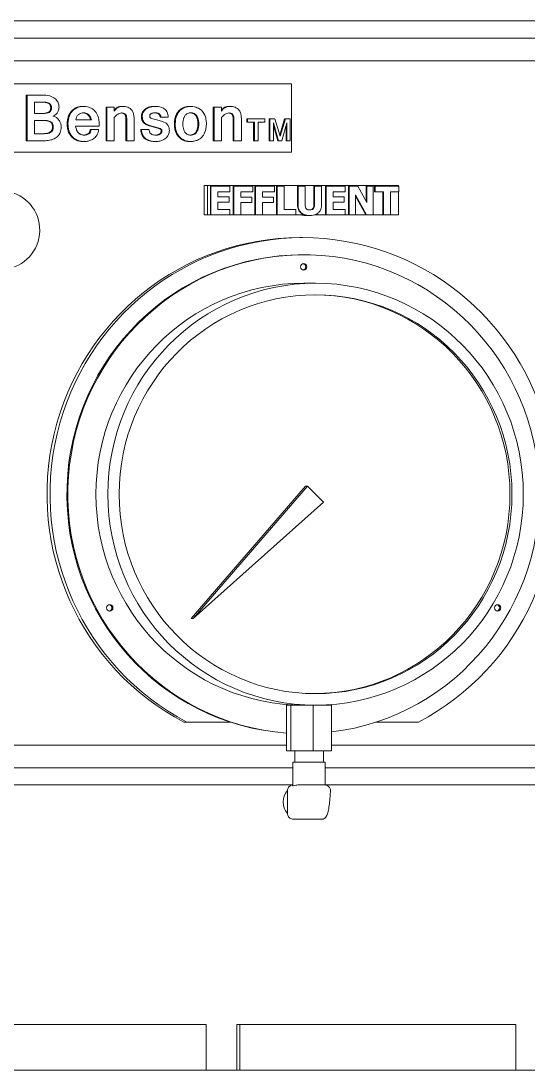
# Model space of a CAD drawing. Header units: inches. Extents: x 14 to 368, y 5 to 236.
# Drawn here: x 77.88 to 83.44, y 94.82 to 106.32 of the extents above; entities that cross this region are included whole.
import ezdxf

# ---------------------------------------------------------------- set-up
doc = ezdxf.new("R2010")
doc.units = ezdxf.units.IN
doc.header["$LTSCALE"] = 11
doc.header["$MEASUREMENT"] = 0
doc.layers.add('Visible (ANSI)', color=7, linetype='Continuous', lineweight=50)

msp = doc.modelspace()

# ---------------------------------------------------------------- linework, layer by layer
at = {"layer": 'Visible (ANSI)', "linetype": 'Continuous', "lineweight": 18}
for p, q in [((83.944801, 106.32051), (71.339262, 106.32051)), ((71.059554, 106.13301), (84.354459, 106.13301)), ((71.890486, 105.882975), (83.523528, 105.882975)), ((74.567932, 105.632975), (80.846082, 105.632975)), ((80.846082, 105.632975), (80.846082, 104.882975)), ((77.9383, 105.007975), (77.9383, 105.507975)), ((77.9383, 105.507975), (77.946983, 105.507975)), ((77.946983, 105.507975), (77.946983, 105.007975)), ((78.124906, 105.507975), (77.946983, 105.507975)), ((78.030213, 105.431052), (78.118925, 105.431052)), ((78.030213, 105.307064), (78.030213, 105.431052)), ((78.558576, 105.383481), (78.567259, 105.383481)), ((78.814035, 105.007975), (78.814035, 105.375384)), ((78.814035, 105.375384), (78.822717, 105.375384)), ((78.903954, 105.375384), (78.822717, 105.375384)), ((78.822717, 105.375384), (78.822717, 105.007975)), ((78.903954, 105.331356), (78.903954, 105.375384)), ((78.986974, 105.383481), (78.995657, 105.383481)), ((79.339618, 105.383481), (79.3483, 105.383481)), ((79.734126, 105.383481), (79.742808, 105.383481)), ((79.989584, 105.375384), (79.998267, 105.375384)), ((79.989584, 105.007975), (79.989584, 105.375384)), ((80.079504, 105.375384), (79.998267, 105.375384)), ((79.998267, 105.375384), (79.998267, 105.007975)), ((80.079504, 105.331356), (80.079504, 105.375384)), ((80.162524, 105.383481), (80.171206, 105.383481)), ((78.124408, 105.307064), (78.030213, 105.307064)), ((78.030213, 105.230647), (78.124906, 105.230647)), ((78.030213, 105.084898), (78.030213, 105.230647)), ((78.229624, 105.27672), (78.230898, 105.27672)), ((78.653479, 105.235708), (78.481038, 105.235708)), ((78.903954, 105.007975), (78.903954, 105.263542)), ((79.031331, 105.007975), (79.031331, 105.242287)), ((79.040013, 105.242287), (79.040013, 105.007975)), ((79.121748, 105.007975), (79.121748, 105.244817)), ((79.406402, 105.266072), (79.415084, 105.266072)), ((79.415084, 105.266072), (79.495324, 105.266072)), ((80.079504, 105.007975), (80.079504, 105.263542)), ((80.20688, 105.007975), (80.20688, 105.242287)), ((80.215563, 105.242287), (80.215563, 105.007975)), ((80.297298, 105.007975), (80.297298, 105.244817)), ((80.356143, 105.247975), (80.364825, 105.247975)), ((80.356143, 105.211052), (80.356143, 105.247975)), ((80.55453, 105.247975), (80.364825, 105.247975)), ((80.364825, 105.247975), (80.364825, 105.211052)), ((80.55453, 105.211052), (80.55453, 105.247975)), ((80.601594, 105.247975), (80.610276, 105.247975)), ((80.601594, 105.007975), (80.601594, 105.247975)), ((80.663863, 105.247975), (80.610276, 105.247975)), ((80.610276, 105.247975), (80.610276, 105.007975)), ((80.721516, 105.056072), (80.663863, 105.247975)), ((80.71721, 105.070403), (80.771443, 105.247975)), ((80.780126, 105.247975), (80.721516, 105.056072)), ((80.771443, 105.247975), (80.780126, 105.247975)), ((80.833473, 105.247975), (80.780126, 105.247975)), ((80.833473, 105.007975), (80.833473, 105.247975)), ((78.480042, 105.166376), (78.738205, 105.166376)), ((78.639813, 105.132469), (78.648495, 105.132469)), ((78.731726, 105.132469), (78.648495, 105.132469)), ((78.738205, 105.166376), (78.738205, 105.191174)), ((79.193591, 105.132469), (79.202274, 105.132469)), ((79.28351, 105.132469), (79.202274, 105.132469)), ((80.356143, 105.211052), (80.364825, 105.211052)), ((80.364825, 105.211052), (80.439463, 105.211052)), ((80.430781, 105.007975), (80.430781, 105.211052)), ((80.439463, 105.211052), (80.439463, 105.007975)), ((80.479414, 105.211052), (80.55453, 105.211052)), ((80.479414, 105.007975), (80.479414, 105.211052)), ((80.648552, 105.203765), (80.704531, 105.007975)), ((80.648552, 105.007975), (80.648552, 105.203765)), ((80.695848, 105.007975), (80.648552, 105.173397)), ((80.73874, 105.007975), (80.794958, 105.203765)), ((80.786275, 105.007975), (80.786275, 105.173526)), ((80.794958, 105.203765), (80.794958, 105.007975)), ((77.9383, 105.007975), (77.946983, 105.007975)), ((77.946983, 105.007975), (78.133877, 105.007975)), ((78.133877, 105.084898), (78.030213, 105.084898)), ((78.564557, 104.999878), (78.573239, 104.999878)), ((78.814035, 105.007975), (78.822717, 105.007975)), ((78.822717, 105.007975), (78.903954, 105.007975)), ((79.031331, 105.007975), (79.040013, 105.007975)), ((79.040013, 105.007975), (79.121748, 105.007975)), ((79.350582, 104.999878), (79.359265, 104.999878)), ((79.734126, 104.999878), (79.742808, 104.999878)), ((79.989584, 105.007975), (79.998267, 105.007975)), ((79.998267, 105.007975), (80.079504, 105.007975)), ((80.20688, 105.007975), (80.215563, 105.007975)), ((80.215563, 105.007975), (80.297298, 105.007975)), ((80.430781, 105.007975), (80.439463, 105.007975)), ((80.439463, 105.007975), (80.479414, 105.007975)), ((80.601594, 105.007975), (80.610276, 105.007975)), ((80.610276, 105.007975), (80.648552, 105.007975)), ((80.695848, 105.007975), (80.704531, 105.007975)), ((80.704531, 105.007975), (80.73874, 105.007975)), ((80.786275, 105.007975), (80.794958, 105.007975)), ((80.794958, 105.007975), (80.833473, 105.007975)), ((80.846082, 104.882975), (75.623295, 104.882975)), ((79.890231, 104.517975), (79.92496, 104.517975)), ((79.890231, 104.195475), (79.890231, 104.517975)), ((79.92496, 104.517975), (82.017677, 104.517975)), ((79.92496, 104.195475), (79.92496, 104.517975)), ((79.956934, 104.508475), (79.956934, 104.195475)), ((79.956934, 104.508475), (79.963446, 104.508475)), ((80.171773, 104.508475), (79.963446, 104.508475)), ((79.963446, 104.508475), (79.963446, 104.195475)), ((80.040382, 104.393827), (80.040382, 104.448868)), ((80.040382, 104.448868), (80.171773, 104.448868)), ((80.171773, 104.448868), (80.171773, 104.508475)), ((80.208611, 104.508475), (80.208611, 104.195475)), ((80.208611, 104.508475), (80.215123, 104.508475)), ((80.421452, 104.508475), (80.215123, 104.508475)), ((80.215123, 104.508475), (80.215123, 104.195475)), ((80.292059, 104.389768), (80.292059, 104.448868)), ((80.292059, 104.448868), (80.421452, 104.448868)), ((80.421452, 104.448868), (80.421452, 104.508475)), ((80.4458, 104.508475), (80.4458, 104.195475)), ((80.4458, 104.508475), (80.452312, 104.508475)), ((80.658641, 104.508475), (80.452312, 104.508475)), ((80.452312, 104.508475), (80.452312, 104.195475)), ((80.529248, 104.448868), (80.658641, 104.448868)), ((80.529248, 104.389768), (80.529248, 104.448868)), ((80.658641, 104.448868), (80.658641, 104.508475)), ((80.68299, 104.508475), (80.68299, 104.195475)), ((80.68299, 104.508475), (80.689501, 104.508475)), ((80.766937, 104.508475), (80.689501, 104.508475)), ((80.689501, 104.508475), (80.689501, 104.195475)), ((80.766937, 104.255082), (80.766937, 104.508475)), ((80.911936, 104.508475), (80.911936, 104.308602)), ((80.911936, 104.508475), (80.918447, 104.508475)), ((80.995883, 104.508475), (80.918447, 104.508475)), ((80.918447, 104.508475), (80.918447, 104.308602)), ((80.995883, 104.313167), (80.995883, 104.508475)), ((81.092786, 104.508475), (81.092786, 104.313167)), ((81.092786, 104.508475), (81.099298, 104.508475)), ((81.176734, 104.508475), (81.099298, 104.508475)), ((81.099298, 104.508475), (81.099298, 104.313167)), ((81.176734, 104.308855), (81.176734, 104.508475)), ((81.220566, 104.508475), (81.220566, 104.195475)), ((81.220566, 104.508475), (81.227077, 104.508475)), ((81.435405, 104.508475), (81.227077, 104.508475)), ((81.227077, 104.508475), (81.227077, 104.195475)), ((81.304014, 104.393827), (81.304014, 104.448868)), ((81.304014, 104.448868), (81.435405, 104.448868)), ((81.435405, 104.448868), (81.435405, 104.508475)), ((81.472243, 104.508475), (81.472243, 104.195475)), ((81.472243, 104.508475), (81.478755, 104.508475)), ((81.573676, 104.508475), (81.478755, 104.508475)), ((81.478755, 104.508475), (81.478755, 104.195475)), ((81.672095, 104.329147), (81.573676, 104.508475)), ((81.665583, 104.508475), (81.665583, 104.341012)), ((81.665583, 104.508475), (81.672095, 104.508475)), ((81.742786, 104.508475), (81.672095, 104.508475)), ((81.672095, 104.508475), (81.672095, 104.329147)), ((81.742786, 104.195475), (81.742786, 104.508475)), ((81.757892, 104.508475), (81.757892, 104.448868)), ((81.757892, 104.508475), (81.764404, 104.508475)), ((81.757892, 104.448868), (81.764404, 104.448868)), ((82.024189, 104.508475), (81.764404, 104.508475)), ((81.764404, 104.508475), (81.764404, 104.448868)), ((81.764404, 104.448868), (81.855578, 104.448868)), ((81.849066, 104.448868), (81.849066, 104.195475)), ((81.855578, 104.448868), (81.855578, 104.195475)), ((81.933014, 104.195475), (81.933014, 104.448868)), ((81.933014, 104.448868), (82.024189, 104.448868)), ((82.017677, 104.517975), (82.017677, 104.508475)), ((82.017677, 104.448868), (82.017677, 104.195475)), ((82.024189, 104.448868), (82.024189, 104.508475)), ((80.161532, 104.393827), (80.040382, 104.393827)), ((80.040382, 104.255082), (80.040382, 104.33422)), ((80.040382, 104.33422), (80.161532, 104.33422)), ((80.161532, 104.33422), (80.161532, 104.393827)), ((80.411211, 104.389768), (80.292059, 104.389768)), ((80.292059, 104.195475), (80.292059, 104.330162)), ((80.292059, 104.330162), (80.411211, 104.330162)), ((80.411211, 104.330162), (80.411211, 104.389768)), ((80.6484, 104.389768), (80.529248, 104.389768)), ((80.529248, 104.195475), (80.529248, 104.330162)), ((80.529248, 104.330162), (80.6484, 104.330162)), ((80.6484, 104.330162), (80.6484, 104.389768)), ((81.425163, 104.393827), (81.304014, 104.393827)), ((81.304014, 104.33422), (81.425163, 104.33422)), ((81.304014, 104.255082), (81.304014, 104.33422)), ((81.425163, 104.33422), (81.425163, 104.393827)), ((81.549446, 104.195475), (81.549446, 104.413611)), ((81.549446, 104.413611), (81.668348, 104.195475)), ((81.549446, 104.401665), (81.661836, 104.195475)), ((79.890231, 104.195475), (79.92496, 104.195475)), ((79.956934, 104.195475), (79.92496, 104.195475)), ((79.956934, 104.195475), (79.963446, 104.195475)), ((79.963446, 104.195475), (80.171773, 104.195475)), ((80.171773, 104.255082), (80.040382, 104.255082)), ((80.171773, 104.195475), (80.171773, 104.255082)), ((80.208611, 104.195475), (80.171773, 104.195475)), ((80.208611, 104.195475), (80.215123, 104.195475)), ((80.215123, 104.195475), (80.292059, 104.195475)), ((80.4458, 104.195475), (80.292059, 104.195475)), ((80.4458, 104.195475), (80.452312, 104.195475)), ((80.452312, 104.195475), (80.529248, 104.195475)), ((80.68299, 104.195475), (80.529248, 104.195475)), ((80.68299, 104.195475), (80.689501, 104.195475)), ((80.689501, 104.195475), (80.895081, 104.195475)), ((80.895081, 104.255082), (80.766937, 104.255082)), ((80.895081, 104.195475), (80.895081, 104.255082)), ((80.989399, 104.195475), (80.895081, 104.195475)), ((81.220566, 104.195475), (81.099858, 104.195475)), ((81.220566, 104.195475), (81.227077, 104.195475)), ((81.227077, 104.195475), (81.435405, 104.195475)), ((81.435405, 104.255082), (81.304014, 104.255082)), ((81.435405, 104.195475), (81.435405, 104.255082)), ((81.472243, 104.195475), (81.435405, 104.195475)), ((81.472243, 104.195475), (81.478755, 104.195475)), ((81.478755, 104.195475), (81.549446, 104.195475)), ((81.661836, 104.195475), (81.549446, 104.195475)), ((81.661836, 104.195475), (81.668348, 104.195475)), ((81.668348, 104.195475), (81.742786, 104.195475)), ((81.849066, 104.195475), (81.742786, 104.195475)), ((81.849066, 104.195475), (81.855578, 104.195475)), ((81.855578, 104.195475), (81.933014, 104.195475)), ((82.017677, 104.195475), (81.933014, 104.195475)), ((81.006349, 104.18888), (81.04759, 104.18888)), ((80.936589, 103.945475), (80.969148, 103.945475)), ((80.969148, 103.757975), (80.980001, 103.757975)), ((80.980001, 103.445475), (81.110237, 103.445475)), ((79.747967, 99.771731), (81.001486, 101.221363)), ((79.769673, 99.771731), (81.023192, 101.221363)), ((81.001486, 101.221363), (81.023192, 101.221363)), ((81.023192, 101.221363), (81.197283, 101.044587)), ((81.197283, 101.044587), (79.769673, 99.771731)), ((79.747967, 99.771731), (79.769673, 99.771731)), ((80.837921, 98.820475), (80.792385, 98.820475)), ((80.792385, 98.820475), (80.792385, 98.320475)), ((81.084338, 98.820475), (80.837921, 98.820475)), ((80.837921, 98.820475), (80.837921, 98.320475)), ((81.084338, 98.820475), (81.084338, 98.320475)), ((81.084338, 98.820475), (81.110237, 98.820475)), ((81.285219, 98.820475), (81.110237, 98.820475)), ((81.285219, 98.820475), (81.285219, 98.320475)), ((79.667559, 98.633045), (79.700118, 98.633045)), ((80.180701, 98.633045), (79.700118, 98.633045)), ((82.238178, 98.633045), (81.768448, 98.633045)), ((80.792385, 98.383045), (74.760937, 98.383045)), ((83.523528, 98.383045), (81.285219, 98.383045)), ((80.792385, 98.320475), (80.837921, 98.320475)), ((80.837921, 98.320475), (81.084338, 98.320475)), ((80.881821, 98.320475), (80.881821, 98.195475)), ((81.084338, 98.320475), (81.285219, 98.320475)), ((81.195782, 98.320475), (81.195782, 98.195475)), ((80.861303, 98.13301), (74.692018, 98.13301)), ((81.216301, 98.195475), (80.861303, 98.195475)), ((80.861303, 98.195475), (80.861303, 97.937766)), ((81.216301, 98.195475), (81.216301, 97.945314)), ((84.354459, 98.13301), (81.216301, 98.13301)), ((74.692018, 97.94551), (80.861303, 97.94551)), ((80.803486, 97.882975), (80.803486, 97.632975)), ((80.926818, 97.945475), (80.914112, 97.945475)), ((81.046125, 97.945475), (80.926818, 97.945475)), ((81.211884, 97.945475), (81.092577, 97.945475)), ((81.216301, 97.94551), (83.944801, 97.94551)), ((80.865493, 97.570475), (80.867136, 97.570475)), ((80.867136, 97.570475), (81.17478, 97.570475)), ((79.909551, 95.32051), (75.374512, 95.32051)), ((79.909551, 94.82051), (79.909551, 95.32051)), ((80.246295, 95.32051), (80.278854, 95.32051)), ((80.246295, 94.82051), (80.246295, 95.32051)), ((83.304676, 95.32051), (80.278854, 95.32051)), ((80.278854, 95.32051), (80.278854, 94.82051)), ((83.304676, 94.82051), (83.304676, 95.32051)), ((86.127804, 94.82051), (71.848091, 94.82051))]:
    msp.add_line(p, q, dxfattribs=at)
for centre, major_axis, start_param, end_param in [((77.663504, 104.027584), (0, 0.42942), 3.234187598, 6.152982385), ((80.936589, 101.132975), (0, 2.8125), 0, 2.665655958), ((80.969148, 101.132975), (0, 2.8125), 3.61752935, 8.948841265), ((80.969148, 101.132975), (0, -2.625), 3.141592654, 6.21475476), ((80.980001, 101.132975), (0, -2.625), 0.11834321, 6.21054603), ((80.969148, 103.625371), (0, -0.035), 0.158092523, 2.983500131), ((80.980001, 101.132975), (0, -2.3125), 3.141592654, 6.283185307), ((81.088531, 101.132975), (0, -2.186419), 0.005040427, 3.136552227), ((78.843462, 99.886777), (0, -0.035), 0.158092523, 2.983500131), ((83.094834, 99.886777), (0, -0.035), 0.158092523, 2.983500131), ((80.937698, 97.757975), (0, -0.18526), 3.968170809, 5.456607152)]:
    msp.add_ellipse(centre, major_axis=major_axis, ratio=0.984807753, start_param=start_param, end_param=end_param, dxfattribs=at)
for centre, major_axis in [((80.980001, 103.625371), (0, -0.035)), ((81.110237, 101.132975), (0, 2.3125)), ((81.110237, 101.132975), (0, 2.186419)), ((78.854315, 99.886777), (0, -0.035)), ((83.105687, 99.886777), (0, -0.035))]:
    msp.add_ellipse(centre, major_axis=major_axis, ratio=0.984807753, dxfattribs=at)
for points, degree, knots in [([(78.297845, 105.375384), (78.297845, 105.384057), (78.297068, 105.392681), (78.293725, 105.409359), (78.291258, 105.417273), (78.283197, 105.435697), (78.275173, 105.449728), (78.248886, 105.474945), (78.233027, 105.485247), (78.192337, 105.501214), (78.163743, 105.507975), (78.124906, 105.507975)], 3, [-1.370222044, -1.370222044, -1.370222044, -1.370222044, -1.133676875, -1.133676875, -0.906032041, -0.906032041, -0.58386018, -0.58386018, -0.300504294, -0.300504294, 0, 0, 0, 0]), ([(78.118925, 105.431052), (78.133818, 105.431052), (78.150546, 105.430188), (78.172418, 105.425616), (78.182286, 105.423002), (78.197237, 105.414837), (78.201476, 105.411028), (78.208663, 105.402789), (78.210862, 105.398034), (78.214795, 105.386248), (78.215612, 105.377798), (78.215612, 105.369817)], 3, [-0.2178839781, -0.2178839781, -0.2178839781, -0.2178839781, -0.151492323, -0.151492323, -0.1187493945, -0.1187493945, -0.0946419133, -0.0946419133, -0.0608122424, -0.0608122424, 0, 0, 0, 0]), ([(78.215612, 105.369817), (78.215612, 105.363724), (78.215105, 105.357537), (78.212675, 105.346393), (78.210937, 105.341362), (78.205578, 105.331567), (78.201916, 105.327148), (78.193587, 105.320447), (78.187554, 105.316614), (78.162004, 105.308581), (78.14296, 105.307064), (78.124408, 105.307064)], 3, [-0.5709469723, -0.5709469723, -0.5709469723, -0.5709469723, -0.4536123831, -0.4536123831, -0.3512445707, -0.3512445707, -0.237936486, -0.237936486, -0.1435533554, -0.1435533554, 0, 0, 0, 0]), ([(78.229567, 105.2767), (78.237815, 105.279573), (78.245844, 105.28319), (78.260145, 105.291911), (78.26644, 105.296815), (78.279997, 105.310845), (78.286039, 105.320397), (78.295771, 105.345151), (78.297845, 105.36031), (78.297845, 105.375384)], 3, [-0.332004447, -0.332004447, -0.332004447, -0.332004447, -0.2645582773, -0.2645582773, -0.2029935134, -0.2029935134, -0.1148608083, -0.1148608083, 0, 0, 0, 0]), ([(78.567259, 105.383481), (78.554944, 105.383481), (78.542697, 105.382369), (78.517492, 105.377299), (78.50639, 105.373497), (78.478021, 105.361097), (78.46127, 105.349784), (78.435259, 105.323114), (78.422149, 105.30587), (78.403274, 105.258645), (78.396313, 105.230313), (78.396313, 105.19168)], 3, [-1.491931623, -1.491931623, -1.491931623, -1.491931623, -1.290301378, -1.290301378, -1.071251497, -1.071251497, -0.641191484, -0.641191484, -0.294390218, -0.294390218, 0, 0, 0, 0]), ([(78.738205, 105.191174), (78.738205, 105.208649), (78.736791, 105.226179), (78.729494, 105.263727), (78.723818, 105.278616), (78.709687, 105.310366), (78.697847, 105.326058), (78.672628, 105.351696), (78.656408, 105.362444), (78.622178, 105.376734), (78.599204, 105.383481), (78.567259, 105.383481)], 3, [-0.9537428781, -0.9537428781, -0.9537428781, -0.9537428781, -0.8642389223, -0.8642389223, -0.757751945, -0.757751945, -0.5295074195, -0.5295074195, -0.2471803227, -0.2471803227, 0, 0, 0, 0]), ([(78.995657, 105.383481), (78.983807, 105.383481), (78.971997, 105.38202), (78.950123, 105.375199), (78.940409, 105.370245), (78.920247, 105.354817), (78.911196, 105.343773), (78.903954, 105.331356)], 3, [-0.2869978634, -0.2869978634, -0.2869978634, -0.2869978634, -0.1953053845, -0.1953053845, -0.1099700726, -0.1099700726, 0, 0, 0, 0]), ([(79.121748, 105.244817), (79.121748, 105.259138), (79.120739, 105.273752), (79.115891, 105.299885), (79.112434, 105.311791), (79.101944, 105.334295), (79.094943, 105.344554), (79.076336, 105.36248), (79.065161, 105.369277), (79.03479, 105.381051), (79.014933, 105.383481), (78.995657, 105.383481)], 3, [-0.5498380363, -0.5498380363, -0.5498380363, -0.5498380363, -0.4407606513, -0.4407606513, -0.3473742739, -0.3473742739, -0.2512588354, -0.2512588354, -0.1491491724, -0.1491491724, 0, 0, 0, 0]), ([(79.3483, 105.383481), (79.334272, 105.383481), (79.320248, 105.382148), (79.290916, 105.375465), (79.278857, 105.370317), (79.261191, 105.361403), (79.248711, 105.353848), (79.227468, 105.331259), (79.221565, 105.320353), (79.213004, 105.299468), (79.210746, 105.286507), (79.210746, 105.273157)], 3, [-0.3801848333, -0.3801848333, -0.3801848333, -0.3801848333, -0.3198984952, -0.3198984952, -0.2510089966, -0.2510089966, -0.172372504, -0.172372504, -0.101722902, -0.101722902, 0, 0, 0, 0]), ([(79.495324, 105.266072), (79.495068, 105.276099), (79.494024, 105.286171), (79.489936, 105.304788), (79.487105, 105.313362), (79.477641, 105.332807), (79.470221, 105.34266), (79.449589, 105.360919), (79.436332, 105.367938), (79.398985, 105.380931), (79.372814, 105.383481), (79.3483, 105.383481)], 3, [-0.5458874191, -0.5458874191, -0.5458874191, -0.5458874191, -0.4696371734, -0.4696371734, -0.4009048143, -0.4009048143, -0.3047770096, -0.3047770096, -0.1896766865, -0.1896766865, 0, 0, 0, 0]), ([(79.742808, 105.383481), (79.729717, 105.383481), (79.716661, 105.382355), (79.689448, 105.377006), (79.677711, 105.372908), (79.651292, 105.361349), (79.636015, 105.350946), (79.611295, 105.325437), (79.598158, 105.307908), (79.579364, 105.261157), (79.571862, 105.232447), (79.571862, 105.19168)], 3, [-1.568012992, -1.568012992, -1.568012992, -1.568012992, -1.359738263, -1.359738263, -1.127074813, -1.127074813, -0.693332354, -0.693332354, -0.31064426, -0.31064426, 0, 0, 0, 0]), ([(79.913754, 105.19168), (79.913754, 105.209118), (79.912347, 105.226624), (79.905093, 105.263795), (79.899489, 105.278541), (79.884014, 105.313112), (79.871106, 105.328386), (79.848177, 105.351696), (79.831957, 105.362444), (79.797728, 105.376734), (79.774754, 105.383481), (79.742808, 105.383481)], 3, [-0.8546586855, -0.8546586855, -0.8546586855, -0.8546586855, -0.7887184328, -0.7887184328, -0.7113885554, -0.7113885554, -0.5295074195, -0.5295074195, -0.2471803227, -0.2471803227, 0, 0, 0, 0]), ([(80.171206, 105.383481), (80.159356, 105.383481), (80.147547, 105.38202), (80.125673, 105.375199), (80.115958, 105.370245), (80.095796, 105.354817), (80.086746, 105.343773), (80.079504, 105.331356)], 3, [-0.2869978634, -0.2869978634, -0.2869978634, -0.2869978634, -0.1953053845, -0.1953053845, -0.1099700726, -0.1099700726, 0, 0, 0, 0]), ([(80.297298, 105.244817), (80.297298, 105.259138), (80.296289, 105.273752), (80.29144, 105.299885), (80.287984, 105.311791), (80.277493, 105.334295), (80.270493, 105.344554), (80.251886, 105.36248), (80.240711, 105.369277), (80.21034, 105.381051), (80.190482, 105.383481), (80.171206, 105.383481)], 3, [-0.5498380363, -0.5498380363, -0.5498380363, -0.5498380363, -0.4407606513, -0.4407606513, -0.3473742739, -0.3473742739, -0.2512588354, -0.2512588354, -0.1491491724, -0.1491491724, 0, 0, 0, 0]), ([(78.124906, 105.230647), (78.142371, 105.230647), (78.162654, 105.229661), (78.185024, 105.224727), (78.197309, 105.221879), (78.211783, 105.213875), (78.217479, 105.210221), (78.227469, 105.198395), (78.22997, 105.19248), (78.234547, 105.178201), (78.235547, 105.16772), (78.235547, 105.157773)], 3, [-0.6272168965, -0.6272168965, -0.6272168965, -0.6272168965, -0.2635581405, -0.2635581405, -0.1535309894, -0.1535309894, -0.1142327742, -0.1142327742, -0.0757976094, -0.0757976094, 0, 0, 0, 0]), ([(78.320771, 105.157773), (78.320771, 105.169544), (78.319327, 105.181134), (78.313572, 105.204231), (78.309407, 105.214866), (78.296195, 105.236942), (78.285689, 105.249611), (78.259767, 105.268849), (78.252203, 105.27213), (78.241711, 105.275788), (78.235706, 105.276883), (78.229567, 105.2767)], 3, [-0.2364049359, -0.2364049359, -0.2364049359, -0.2364049359, -0.1893820995, -0.1893820995, -0.141231453, -0.141231453, -0.08584592, -0.08584592, -0.0475201918, -0.0475201918, 0, 0, 0, 0]), ([(78.481038, 105.235708), (78.482848, 105.246274), (78.485968, 105.256495), (78.495373, 105.275167), (78.50131, 105.283279), (78.516525, 105.298153), (78.52507, 105.303858), (78.544855, 105.312205), (78.555905, 105.314149), (78.567259, 105.314149)], 3, [-0.3116674919, -0.3116674919, -0.3116674919, -0.3116674919, -0.2370505435, -0.2370505435, -0.1657650703, -0.1657650703, -0.0878526017, -0.0878526017, 0, 0, 0, 0]), ([(78.644797, 105.235708), (78.63782, 105.269615), (78.593476, 105.312685), (78.562923, 105.314053)], 2, [0, 0, 0, 1, 1.934235175, 1.934235175, 1.934235175]), ([(78.567259, 105.314149), (78.575342, 105.314149), (78.583351, 105.313171), (78.598562, 105.308794), (78.605514, 105.305583), (78.623973, 105.2933), (78.632271, 105.282903), (78.64527, 105.263584), (78.650521, 105.250082), (78.653479, 105.235708)], 3, [-0.2514574379, -0.2514574379, -0.2514574379, -0.2514574379, -0.2140418703, -0.2140418703, -0.1782838248, -0.1782838248, -0.1118992492, -0.1118992492, 0, 0, 0, 0]), ([(78.903954, 105.263542), (78.91221, 105.273238), (78.9214, 105.28258), (78.939776, 105.297004), (78.948954, 105.302712), (78.967786, 105.310158), (78.977076, 105.312125), (78.986686, 105.312125)], 3, [-0.2541477825, -0.2541477825, -0.2541477825, -0.2541477825, -0.1563748092, -0.1563748092, -0.0743543645, -0.0743543645, 0, 0, 0, 0]), ([(79.031331, 105.242287), (79.031331, 105.281761), (79.007943, 105.310841), (78.982774, 105.312016)], 2, [0, 0, 0, 1, 1.915416444, 1.915416444, 1.915416444]), ([(78.986686, 105.312125), (78.992776, 105.312125), (78.99905, 105.311619), (79.01009, 105.309053), (79.015057, 105.307196), (79.023755, 105.301633), (79.026622, 105.298581), (79.032058, 105.291234), (79.034362, 105.285464), (79.03901, 105.268725), (79.040013, 105.255396), (79.040013, 105.242287)], 3, [-0.2437150188, -0.2437150188, -0.2437150188, -0.2437150188, -0.2091044458, -0.2091044458, -0.1794016793, -0.1794016793, -0.1507574574, -0.1507574574, -0.0998913527, -0.0998913527, 0, 0, 0, 0]), ([(79.210746, 105.273157), (79.210746, 105.263335), (79.211553, 105.253252), (79.215347, 105.236556), (79.217978, 105.228572), (79.229483, 105.208862), (79.237768, 105.201882), (79.251087, 105.1918), (79.265758, 105.180557), (79.328365, 105.164352)], 3, [-1.287586307, -1.287586307, -1.287586307, -1.287586307, -1.007638851, -1.007638851, -0.799535043, -0.799535043, -0.49991727, -0.49991727, 0, 0, 0, 0]), ([(79.382191, 105.233684), (79.347503, 105.242137), (79.329229, 105.247385), (79.307744, 105.255002), (79.302622, 105.257477), (79.297587, 105.260909), (79.296036, 105.262139), (79.294318, 105.26421), (79.293808, 105.264982), (79.291955, 105.269685), (79.291983, 105.274054), (79.291983, 105.278218)], 3, [-0.1314202428, -0.1314202428, -0.1314202428, -0.1314202428, -0.085737183, -0.085737183, -0.0523758512, -0.0523758512, -0.0385998165, -0.0385998165, -0.0317281346, -0.0317281346, 0, 0, 0, 0]), ([(79.291983, 105.278218), (79.291983, 105.280379), (79.292189, 105.282525), (79.293083, 105.286664), (79.293742, 105.288614), (79.2963, 105.293983), (79.298678, 105.296983), (79.305956, 105.303542), (79.311516, 105.306522), (79.328197, 105.312848), (79.340928, 105.314149), (79.352786, 105.314149)], 3, [-0.1993324019, -0.1993324019, -0.1993324019, -0.1993324019, -0.1828678608, -0.1828678608, -0.1670491916, -0.1670491916, -0.1374231548, -0.1374231548, -0.0917487538, -0.0917487538, 0, 0, 0, 0]), ([(79.352786, 105.314149), (79.364712, 105.314149), (79.376431, 105.312697), (79.391645, 105.306558), (79.396481, 105.303721), (79.404686, 105.296237), (79.407841, 105.291878), (79.413203, 105.280398), (79.414638, 105.273246), (79.415084, 105.266072)], 3, [-0.2233855691, -0.2233855691, -0.2233855691, -0.2233855691, -0.1400598306, -0.1400598306, -0.0967659163, -0.0967659163, -0.0547718902, -0.0547718902, 0, 0, 0, 0]), ([(79.507285, 105.119817), (79.507285, 105.130115), (79.506341, 105.140547), (79.501188, 105.161915), (79.497265, 105.169905), (79.486551, 105.187489), (79.477761, 105.194705), (79.464564, 105.20434), (79.446673, 105.217921), (79.382191, 105.233684)], 3, [-1.26579165, -1.26579165, -1.26579165, -1.26579165, -1.099645792, -1.099645792, -0.910976692, -0.910976692, -0.513193076, -0.513193076, 0, 0, 0, 0]), ([(79.655591, 105.19168), (79.655591, 105.205163), (79.65646, 105.219142), (79.661353, 105.246128), (79.664965, 105.256308), (79.674356, 105.277463), (79.681076, 105.286017), (79.695412, 105.3006), (79.703775, 105.305256), (79.72078, 105.312348), (79.731689, 105.314149), (79.742808, 105.314149)], 3, [-0.2280794401, -0.2280794401, -0.2280794401, -0.2280794401, -0.2052947537, -0.2052947537, -0.1817480546, -0.1817480546, -0.142221383, -0.142221383, -0.0860382109, -0.0860382109, 0, 0, 0, 0]), ([(79.821343, 105.19168), (79.821343, 105.223056), (79.807887, 105.269109), (79.784961, 105.299473), (79.754887, 105.313311), (79.738415, 105.314053)], 2, [0, 0, 0, 1, 2, 3, 3.885731299, 3.885731299, 3.885731299]), ([(79.742808, 105.314149), (79.748937, 105.314149), (79.75503, 105.313573), (79.76855, 105.310723), (79.774124, 105.308458), (79.786363, 105.302813), (79.793824, 105.297203), (79.808804, 105.280764), (79.814973, 105.269423), (79.826629, 105.238645), (79.830026, 105.217427), (79.830026, 105.19168)], 3, [-0.4852563469, -0.4852563469, -0.4852563469, -0.4852563469, -0.4537841151, -0.4537841151, -0.4143558348, -0.4143558348, -0.320828378, -0.320828378, -0.1961936064, -0.1961936064, 0, 0, 0, 0]), ([(80.079504, 105.263542), (80.087759, 105.273238), (80.096949, 105.28258), (80.115325, 105.297004), (80.124503, 105.302712), (80.143335, 105.310158), (80.152626, 105.312125), (80.162235, 105.312125)], 3, [-0.2541477825, -0.2541477825, -0.2541477825, -0.2541477825, -0.1563748092, -0.1563748092, -0.0743543645, -0.0743543645, 0, 0, 0, 0]), ([(80.20688, 105.242287), (80.20688, 105.281761), (80.183492, 105.310841), (80.158324, 105.312016)], 2, [0, 0, 0, 1, 1.915416444, 1.915416444, 1.915416444]), ([(80.162235, 105.312125), (80.168326, 105.312125), (80.1746, 105.311619), (80.18564, 105.309053), (80.190607, 105.307196), (80.199304, 105.301633), (80.202171, 105.298581), (80.207608, 105.291234), (80.209911, 105.285464), (80.214559, 105.268725), (80.215563, 105.255396), (80.215563, 105.242287)], 3, [-0.2437150188, -0.2437150188, -0.2437150188, -0.2437150188, -0.2091044458, -0.2091044458, -0.1794016793, -0.1794016793, -0.1507574574, -0.1507574574, -0.0998913527, -0.0998913527, 0, 0, 0, 0]), ([(78.133877, 105.007975), (78.154096, 105.007975), (78.174761, 105.009409), (78.211588, 105.016324), (78.228366, 105.021247), (78.263449, 105.037883), (78.276151, 105.048551), (78.295772, 105.068767), (78.304313, 105.082123), (78.317868, 105.116388), (78.320771, 105.137097), (78.320771, 105.157773)], 3, [-0.5349577508, -0.5349577508, -0.5349577508, -0.5349577508, -0.44787355, -0.44787355, -0.373731161, -0.373731161, -0.2812386601, -0.2812386601, -0.1575489743, -0.1575489743, 0, 0, 0, 0]), ([(78.235547, 105.157773), (78.235547, 105.151738), (78.235025, 105.145679), (78.23263, 105.134411), (78.230895, 105.129228), (78.225005, 105.117481), (78.22036, 105.111595), (78.207086, 105.100154), (78.198152, 105.095636), (78.171675, 105.086617), (78.151909, 105.084898), (78.133877, 105.084898)], 3, [-0.361217471, -0.361217471, -0.361217471, -0.361217471, -0.3154063858, -0.3154063858, -0.2737179423, -0.2737179423, -0.2153566436, -0.2153566436, -0.1395216377, -0.1395216377, 0, 0, 0, 0]), ([(78.396313, 105.19168), (78.396313, 105.174916), (78.397604, 105.158025), (78.402802, 105.130683), (78.406513, 105.115565), (78.424828, 105.073819), (78.438044, 105.057868), (78.462584, 105.03299), (78.479484, 105.021792), (78.514796, 105.007112), (78.538963, 104.999878), (78.573239, 104.999878)], 3, [-1.15207317, -1.15207317, -1.15207317, -1.15207317, -0.932891709, -0.932891709, -0.788036858, -0.788036858, -0.575291502, -0.575291502, -0.265216316, -0.265216316, 0, 0, 0, 0]), ([(78.573239, 105.06921), (78.561403, 105.06921), (78.549672, 105.070969), (78.531413, 105.078173), (78.52182, 105.083102), (78.506276, 105.0983), (78.498192, 105.107581), (78.488033, 105.131476), (78.481588, 105.148055), (78.480042, 105.166376)], 3, [-1.96156648, -1.96156648, -1.96156648, -1.96156648, -1.058257723, -1.058257723, -0.467017505, -0.467017505, -0.140119714, -0.140119714, 0, 0, 0, 0]), ([(78.568752, 105.069296), (78.58054, 105.069782), (78.605425, 105.076801), (78.626357, 105.090971), (78.638816, 105.110202), (78.639813, 105.132469)], 2, [0.150715159, 0.150715159, 0.150715159, 1, 2, 3, 4, 4, 4]), ([(78.573239, 104.999878), (78.587741, 104.999878), (78.602162, 105.001217), (78.627524, 105.006462), (78.641219, 105.010273), (78.666549, 105.022151), (78.681273, 105.030535), (78.705887, 105.055887), (78.712375, 105.066699), (78.724089, 105.088189), (78.729159, 105.109303), (78.731726, 105.132469)], 3, [-0.5105867237, -0.5105867237, -0.5105867237, -0.5105867237, -0.3958573245, -0.3958573245, -0.3058168437, -0.3058168437, -0.2337928584, -0.2337928584, -0.1776407061, -0.1776407061, 0, 0, 0, 0]), ([(78.648495, 105.132469), (78.64801, 105.12163), (78.64656, 105.112204), (78.643305, 105.104337), (78.640869, 105.098566), (78.628043, 105.085601), (78.620209, 105.080489), (78.60254, 105.073015), (78.589381, 105.06921), (78.573239, 105.06921)], 3, [-1.356751208, -1.356751208, -1.356751208, -1.356751208, -0.38738366, -0.38738366, -0.25082013, -0.25082013, -0.124892585, -0.124892585, 0, 0, 0, 0]), ([(79.202274, 105.132469), (79.20355, 105.111245), (79.207701, 105.089852), (79.222991, 105.057612), (79.231245, 105.046074), (79.25379, 105.025208), (79.267859, 105.01722), (79.307074, 105.002778), (79.333815, 104.999878), (79.359265, 104.999878)], 3, [-0.5943803425, -0.5943803425, -0.5943803425, -0.5943803425, -0.4325143621, -0.4325143621, -0.3222118781, -0.3222118781, -0.1969163092, -0.1969163092, 0, 0, 0, 0]), ([(79.358766, 105.06921), (79.350834, 105.06921), (79.342716, 105.069751), (79.328285, 105.072369), (79.321702, 105.07423), (79.309552, 105.07981), (79.304056, 105.083455), (79.294648, 105.093015), (79.291079, 105.09863), (79.285029, 105.113596), (79.283658, 105.123101), (79.28351, 105.132469)], 3, [-0.2876697462, -0.2876697462, -0.2876697462, -0.2876697462, -0.2262841292, -0.2262841292, -0.1742909617, -0.1742909617, -0.1231752816, -0.1231752816, -0.0713921587, -0.0713921587, 0, 0, 0, 0]), ([(79.328365, 105.164352), (79.381911, 105.149744), (79.391838, 105.146608), (79.405031, 105.142057), (79.41155, 105.139266), (79.418514, 105.134433), (79.420492, 105.132795), (79.422869, 105.129797), (79.423952, 105.128127), (79.425766, 105.121768), (79.426048, 105.117816), (79.426048, 105.11425)], 3, [-0.2572581693, -0.2572581693, -0.2572581693, -0.2572581693, -0.1881396142, -0.1881396142, -0.0889801013, -0.0889801013, -0.0502538301, -0.0502538301, -0.0271661494, -0.0271661494, 0, 0, 0, 0]), ([(79.354484, 105.069264), (79.38601, 105.070054), (79.417366, 105.095526), (79.417366, 105.11425)], 2, [0.064156352, 0.064156352, 0.064156352, 1, 2, 2, 2]), ([(79.426048, 105.11425), (79.426048, 105.111239), (79.425734, 105.108257), (79.424394, 105.102455), (79.4234, 105.099708), (79.41944, 105.091817), (79.415643, 105.087338), (79.407989, 105.080722), (79.402695, 105.076782), (79.382458, 105.070249), (79.370084, 105.06921), (79.358766, 105.06921)], 3, [-0.3740735247, -0.3740735247, -0.3740735247, -0.3740735247, -0.3207099794, -0.3207099794, -0.2684757029, -0.2684757029, -0.1637849136, -0.1637849136, -0.0875736333, -0.0875736333, 0, 0, 0, 0]), ([(79.359265, 104.999878), (79.373498, 104.999878), (79.387733, 105.001157), (79.417323, 105.007477), (79.429571, 105.012304), (79.452249, 105.023021), (79.464995, 105.031456), (79.488305, 105.054784), (79.495045, 105.067587), (79.504616, 105.090837), (79.507285, 105.105062), (79.507285, 105.119817)], 3, [-0.3432564094, -0.3432564094, -0.3432564094, -0.3432564094, -0.3035815471, -0.3035815471, -0.2589777805, -0.2589777805, -0.192017911, -0.192017911, -0.1124314263, -0.1124314263, 0, 0, 0, 0]), ([(79.571862, 105.19168), (79.571862, 105.174257), (79.573202, 105.156693), (79.579969, 105.121175), (79.584978, 105.106902), (79.600557, 105.071522), (79.612994, 105.056103), (79.637032, 105.031682), (79.6533, 105.020904), (79.694229, 105.003834), (79.718273, 104.999878), (79.742808, 104.999878)], 3, [-0.5598076108, -0.5598076108, -0.5598076108, -0.5598076108, -0.5087522416, -0.5087522416, -0.4538136181, -0.4538136181, -0.343491309, -0.343491309, -0.1898449666, -0.1898449666, 0, 0, 0, 0]), ([(79.742808, 105.06921), (79.736424, 105.06921), (79.730036, 105.069774), (79.716288, 105.072664), (79.710747, 105.074944), (79.697944, 105.081116), (79.690094, 105.087297), (79.67732, 105.101682), (79.670425, 105.111557), (79.659374, 105.143377), (79.655591, 105.163513), (79.655591, 105.19168)], 3, [-0.8720389401, -0.8720389401, -0.8720389401, -0.8720389401, -0.787716776, -0.787716776, -0.6866216981, -0.6866216981, -0.4370315143, -0.4370315143, -0.214626715, -0.214626715, 0, 0, 0, 0]), ([(79.738416, 105.069301), (79.755314, 105.070029), (79.784961, 105.083886), (79.807887, 105.113744), (79.821343, 105.160303), (79.821343, 105.19168)], 2, [0.111559863, 0.111559863, 0.111559863, 1, 2, 3, 4, 4, 4]), ([(79.742808, 104.999878), (79.755654, 104.999878), (79.768453, 105.000991), (79.79557, 105.006302), (79.807214, 105.010413), (79.833484, 105.021774), (79.848989, 105.032321), (79.874015, 105.058091), (79.887384, 105.075787), (79.906307, 105.122845), (79.913754, 105.151478), (79.913754, 105.19168)], 3, [-1.52764829, -1.52764829, -1.52764829, -1.52764829, -1.338122928, -1.338122928, -1.120213059, -1.120213059, -0.686105428, -0.686105428, -0.306333396, -0.306333396, 0, 0, 0, 0]), ([(79.830026, 105.19168), (79.830026, 105.178115), (79.829082, 105.164187), (79.823824, 105.136305), (79.819858, 105.125762), (79.813061, 105.110544), (79.807494, 105.100349), (79.79035, 105.082904), (79.782077, 105.078203), (79.764851, 105.071014), (79.753935, 105.06921), (79.742808, 105.06921)], 3, [-0.3229249078, -0.3229249078, -0.3229249078, -0.3229249078, -0.2680303432, -0.2680303432, -0.2081023246, -0.2081023246, -0.1440869625, -0.1440869625, -0.0860963638, -0.0860963638, 0, 0, 0, 0]), ([(80.911936, 104.308602), (80.911936, 104.298096), (80.912736, 104.287497), (80.916435, 104.267964), (80.919103, 104.258961), (80.928037, 104.239166), (80.934955, 104.229231), (80.950434, 104.214502), (80.961343, 104.205737), (80.982404, 104.197656), (80.985878, 104.196497), (80.989399, 104.195475)], 3, [-0.8218779763, -0.8218779763, -0.8218779763, -0.8218779763, -0.6544334976, -0.6544334976, -0.5049095788, -0.5049095788, -0.3074784123, -0.3074784123, -0.1616682904, -0.1616682904, -0.1334877048, -0.1334877048, -0.1334877048, -0.1334877048]), ([(80.918447, 104.308602), (80.918447, 104.298096), (80.919247, 104.287497), (80.922947, 104.267964), (80.925615, 104.258961), (80.934549, 104.239166), (80.941466, 104.229231), (80.956946, 104.214502), (80.967855, 104.205737), (81.005075, 104.191456), (81.026696, 104.18888), (81.04759, 104.18888)], 3, [-0.8218779763, -0.8218779763, -0.8218779763, -0.8218779763, -0.6544334976, -0.6544334976, -0.5049095788, -0.5049095788, -0.3074784123, -0.3074784123, -0.1616682904, -0.1616682904, 0, 0, 0, 0]), ([(81.04759, 104.248487), (81.042424, 104.248487), (81.037163, 104.248911), (81.027738, 104.250953), (81.023479, 104.25241), (81.01539, 104.256837), (81.011776, 104.25979), (81.006045, 104.266834), (81.00284, 104.271902), (80.996909, 104.290244), (80.995883, 104.302171), (80.995883, 104.313167)], 3, [-0.357819749, -0.357819749, -0.357819749, -0.357819749, -0.281802872, -0.281802872, -0.2160943299, -0.2160943299, -0.1466813174, -0.1466813174, -0.0837872925, -0.0837872925, 0, 0, 0, 0]), ([(81.092786, 104.313167), (81.092786, 104.305597), (81.092321, 104.297728), (81.089978, 104.284249), (81.088331, 104.278147), (81.083324, 104.26748), (81.08044, 104.263581), (81.073392, 104.25682), (81.068941, 104.254133), (81.057805, 104.249839), (81.051022, 104.248791), (81.044323, 104.248546)], 3, [-0.2173634415, -0.2173634415, -0.2173634415, -0.2173634415, -0.1716375196, -0.1716375196, -0.1347589659, -0.1347589659, -0.1003901937, -0.1003901937, -0.0598315358, -0.0598315358, -0.0083375012, -0.0083375012, -0.0083375012, -0.0083375012]), ([(81.099298, 104.313167), (81.099298, 104.305597), (81.098833, 104.297728), (81.09649, 104.284249), (81.094843, 104.278147), (81.089835, 104.26748), (81.086952, 104.263581), (81.079904, 104.25682), (81.075452, 104.254133), (81.063308, 104.249451), (81.055323, 104.248487), (81.04759, 104.248487)], 3, [-0.2173634415, -0.2173634415, -0.2173634415, -0.2173634415, -0.1716375196, -0.1716375196, -0.1347589659, -0.1347589659, -0.1003901937, -0.1003901937, -0.0598315358, -0.0598315358, 0, 0, 0, 0]), ([(81.04759, 104.18888), (81.060071, 104.18888), (81.072754, 104.189768), (81.095713, 104.193964), (81.10625, 104.196967), (81.13042, 104.207798), (81.140241, 104.215725), (81.156353, 104.232585), (81.163123, 104.243561), (81.174366, 104.272593), (81.176734, 104.290858), (81.176734, 104.308855)], 3, [-0.4336044716, -0.4336044716, -0.4336044716, -0.4336044716, -0.370673963, -0.370673963, -0.316022801, -0.316022801, -0.2375340016, -0.2375340016, -0.1371417057, -0.1371417057, 0, 0, 0, 0]), ([(80.861303, 97.945332), (80.856171, 97.944982), (80.851084, 97.943985), (80.839994, 97.940326), (80.834121, 97.937284), (80.823618, 97.929535), (80.81899, 97.924831), (80.811412, 97.914239), (80.808461, 97.908353), (80.804499, 97.895969), (80.803486, 97.889472), (80.803486, 97.882975)], 3, [1.637918517, 1.637918517, 1.637918517, 1.637918517, 1.884955592, 1.884955592, 2.199114858, 2.199114858, 2.513274123, 2.513274123, 2.827433388, 2.827433388, 3.141592654, 3.141592654, 3.141592654, 3.141592654]), ([(80.861346, 97.937888), (80.861336, 97.936882), (80.862216, 97.936197), (80.863999, 97.936197), (80.868542, 97.936197), (80.879102, 97.940642), (80.90023, 97.944656), (80.906915, 97.945478), (80.914112, 97.945475)], 3, [2.2007536917, 2.2007536917, 2.2007536917, 2.2007536917, 2.2790001645, 2.2790001645, 2.2790001645, 2.4783277943, 2.4783277943, 2.5572485314, 2.5572485314, 2.5572485314, 2.5572485314]), ([(81.046125, 97.945475), (81.054176, 97.945517), (81.062102, 97.945434), (81.069624, 97.945434), (81.077146, 97.945434), (81.084888, 97.945517), (81.092577, 97.945475)], 3, [1.1185179425, 1.1185179425, 1.1185179425, 1.1185179425, 1.1767180588, 1.1767180588, 1.1767180588, 1.234918175, 1.234918175, 1.234918175, 1.234918175]), ([(81.198997, 97.573252), (81.206517, 97.57615), (81.21212, 97.580625), (81.225631, 97.594719), (81.230918, 97.605346), (81.241718, 97.632385), (81.246574, 97.649561), (81.255298, 97.689728), (81.2591, 97.712664), (81.265513, 97.763101), (81.268115, 97.790586), (81.271403, 97.83975), (81.272429, 97.860708), (81.273111, 97.882016)], 3, [3.208413379, 3.208413379, 3.208413379, 3.208413379, 3.32078894, 3.32078894, 3.551676198, 3.551676198, 3.816038268, 3.816038268, 4.080400338, 4.080400338, 4.344762408, 4.344762408, 4.53022373, 4.53022373, 4.53022373, 4.53022373]), ([(81.211884, 97.945475), (81.218426, 97.945475), (81.225077, 97.944404), (81.237547, 97.940236), (81.24342, 97.937157), (81.253917, 97.929266), (81.258467, 97.924534), (81.265932, 97.913762), (81.268767, 97.907803), (81.272453, 97.895334), (81.27329, 97.888817), (81.273118, 97.882255), (81.273114, 97.882135), (81.273111, 97.882016)], 3, [0, 0, 0, 0, 0.02593651, 0.02593651, 0.0517556652, 0.0517556652, 0.0774625072, 0.0774625072, 0.1032657041, 0.1032657041, 0.1292022141, 0.1292022141, 0.1296825499, 0.1296825499, 0.1296825499, 0.1296825499]), ([(80.803486, 97.632975), (80.803486, 97.626478), (80.804499, 97.619981), (80.808461, 97.607597), (80.811412, 97.601711), (80.81899, 97.591119), (80.823618, 97.586415), (80.834121, 97.578667), (80.839994, 97.575625), (80.852411, 97.571528), (80.858951, 97.570475), (80.865493, 97.570475)], 3, [3.141592654, 3.141592654, 3.141592654, 3.141592654, 3.455751919, 3.455751919, 3.769911184, 3.769911184, 4.08407045, 4.08407045, 4.398229715, 4.398229715, 4.71238898, 4.71238898, 4.71238898, 4.71238898]), ([(81.198997, 97.573252), (81.196885, 97.572438), (81.195417, 97.572077), (81.192285, 97.571373), (81.19092, 97.57119), (81.188159, 97.570868), (81.186838, 97.570772), (81.184209, 97.570624), (81.1829, 97.570577), (81.180204, 97.570511), (81.178822, 97.570492), (81.176534, 97.570477), (81.175664, 97.570475), (81.17478, 97.570475)], 3, [0, 0, 0, 0, 0.00725767946, 0.00725767946, 0.01821166266, 0.01821166266, 0.0311750214, 0.0311750214, 0.04413838014, 0.04413838014, 0.05710173888, 0.05710173888, 0.0648167937, 0.0648167937, 0.0648167937, 0.0648167937])]:
    msp.add_open_spline(points, degree=degree, knots=knots, dxfattribs=at)
for points in [[(78.20693, 105.369817), (78.20693, 105.386012), (78.197959, 105.407773), (78.17603, 105.422955), (78.138153, 105.431052), (78.110243, 105.431052)], [(78.115725, 105.307064), (78.165065, 105.307064), (78.20693, 105.33591), (78.20693, 105.369817)], [(78.387631, 105.19168), (78.387631, 105.235708), (78.412051, 105.306558), (78.457404, 105.356153), (78.521198, 105.383481), (78.558576, 105.383481)], [(78.903954, 105.344363), (78.93387, 105.383481), (78.986974, 105.383481)], [(79.202064, 105.273157), (79.202064, 105.297449), (79.221999, 105.337935), (79.258381, 105.366781), (79.309217, 105.383481), (79.339618, 105.383481)], [(79.56318, 105.19168), (79.56318, 105.23672), (79.587601, 105.30757), (79.631957, 105.357671), (79.69575, 105.383481), (79.734126, 105.383481)], [(80.079504, 105.344363), (80.109419, 105.383481), (80.162524, 105.383481)], [(78.226865, 105.157773), (78.226865, 105.177003), (78.216897, 105.203825), (78.192975, 105.221032), (78.149615, 105.230647), (78.116224, 105.230647)], [(79.319683, 105.164352), (79.294265, 105.170931), (79.248912, 105.186619), (79.217514, 105.21091), (79.202064, 105.246842), (79.202064, 105.273157)], [(79.406402, 105.266072), (79.40352, 105.312405), (79.348333, 105.314086)], [(78.125195, 105.084898), (78.226865, 105.084898), (78.226865, 105.157773)], [(78.564557, 104.999878), (78.525185, 104.999878), (78.459896, 105.025688), (78.413048, 105.075789), (78.387631, 105.146133), (78.387631, 105.19168)], [(79.350582, 104.999878), (79.201566, 104.999878), (79.193591, 105.132469)], [(79.417366, 105.11425), (79.417366, 105.123866), (79.411884, 105.133987), (79.393942, 105.143603), (79.353074, 105.155242), (79.319683, 105.164352)], [(79.734126, 104.999878), (79.69575, 104.999878), (79.632455, 105.025688), (79.587601, 105.075283), (79.56318, 105.146133), (79.56318, 105.19168)], [(81.006349, 104.18888), (80.977397, 104.18888), (80.954669, 104.195475)]]:
    msp.add_open_spline(points, degree=2, dxfattribs=at)

doc.saveas('drawing.dxf')
